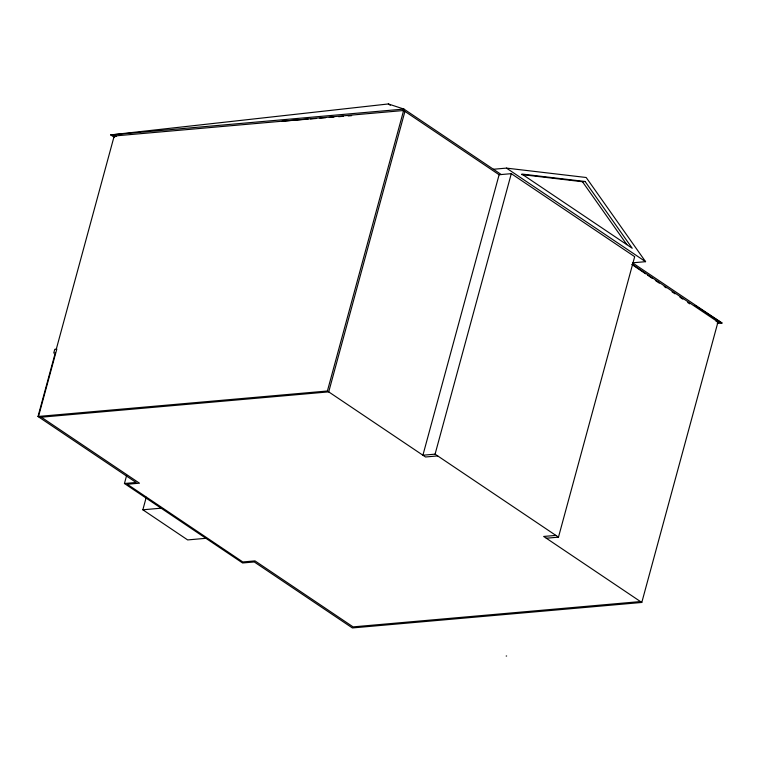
<?xml version="1.0" encoding="UTF-8"?>
<svg xmlns="http://www.w3.org/2000/svg" width="760" height="760" viewBox="0 0 760 760"><rect width="100%" height="100%" fill="white"/><g stroke="black" fill="none" stroke-linecap="round" stroke-linejoin="round"><path stroke-width="1.14" d="M403.408 111.52L403.921 109.069L388.341 103.959L110.713 134.9L114.646 137.541M126.616 475.513L124.441 483.512L136.116 482.486L38 416.49L55.271 352.916L53.751 353.048L54.767 349.305L56.8 349.125L38.504 416.442L39.814 417.325L328.719 391.875L404.928 111.387M56.287 349.173L114.209 136.002L403.617 110.504L499.111 174.733L511.29 173.66L634.676 256.661L558.476 537.149L546.297 538.222M205.922 538.308L187.653 539.923L142.851 509.789L146.262 497.239M38 416.49L327.408 391.001L403.617 110.504M499.111 174.733L422.902 455.23L435.081 454.157L558.476 537.149M435.081 454.157L511.29 173.66M124.441 483.512L242.592 562.98L254.267 561.953L352.374 627.94L641.792 602.452L717.991 321.964L632.311 264.328M493.401 169.261L506.473 168.112L586.188 177.498L645.582 261.677L632.51 262.827L722 323.019L717.269 323.437M521.588 174.553L582.473 181.725L585.105 181.488L632.216 248.263L521.873 174.049L585.105 181.488M437.703 455.914L425.524 456.988L327.408 391.001M142.851 509.789L161.12 508.183M555.855 535.392L543.675 536.456L641.792 602.452M640.481 601.568L353.096 626.886L254.99 560.889L242.81 561.963L127.271 484.253L139.45 483.18L41.344 417.192M506.169 656.042L506.644 655.994M282.169 121.21L308.066 119.139M310.412 118.949L316.302 118.484M319.837 118.199L325.717 117.724M329.251 117.448L333.953 117.069M338.666 116.698L343.377 116.318M348.08 115.938L351.614 115.662M116.603 136.458L110.713 134.9L403.921 109.069L501.258 174.543M716.11 321.461L722 323.019L695.134 305.577M506.473 168.112L645.582 261.677M388.341 103.959L390.308 105.279M631.873 264.452L645.591 273.799M647.558 275.13L652.45 278.474M655.395 280.478L659.309 283.147M664.211 286.491L666.168 287.822M672.049 291.83L674.994 293.835M679.886 297.169L682.832 299.174M687.724 302.518L689.69 303.848M582.473 181.725L626.848 244.625"/></g></svg>
